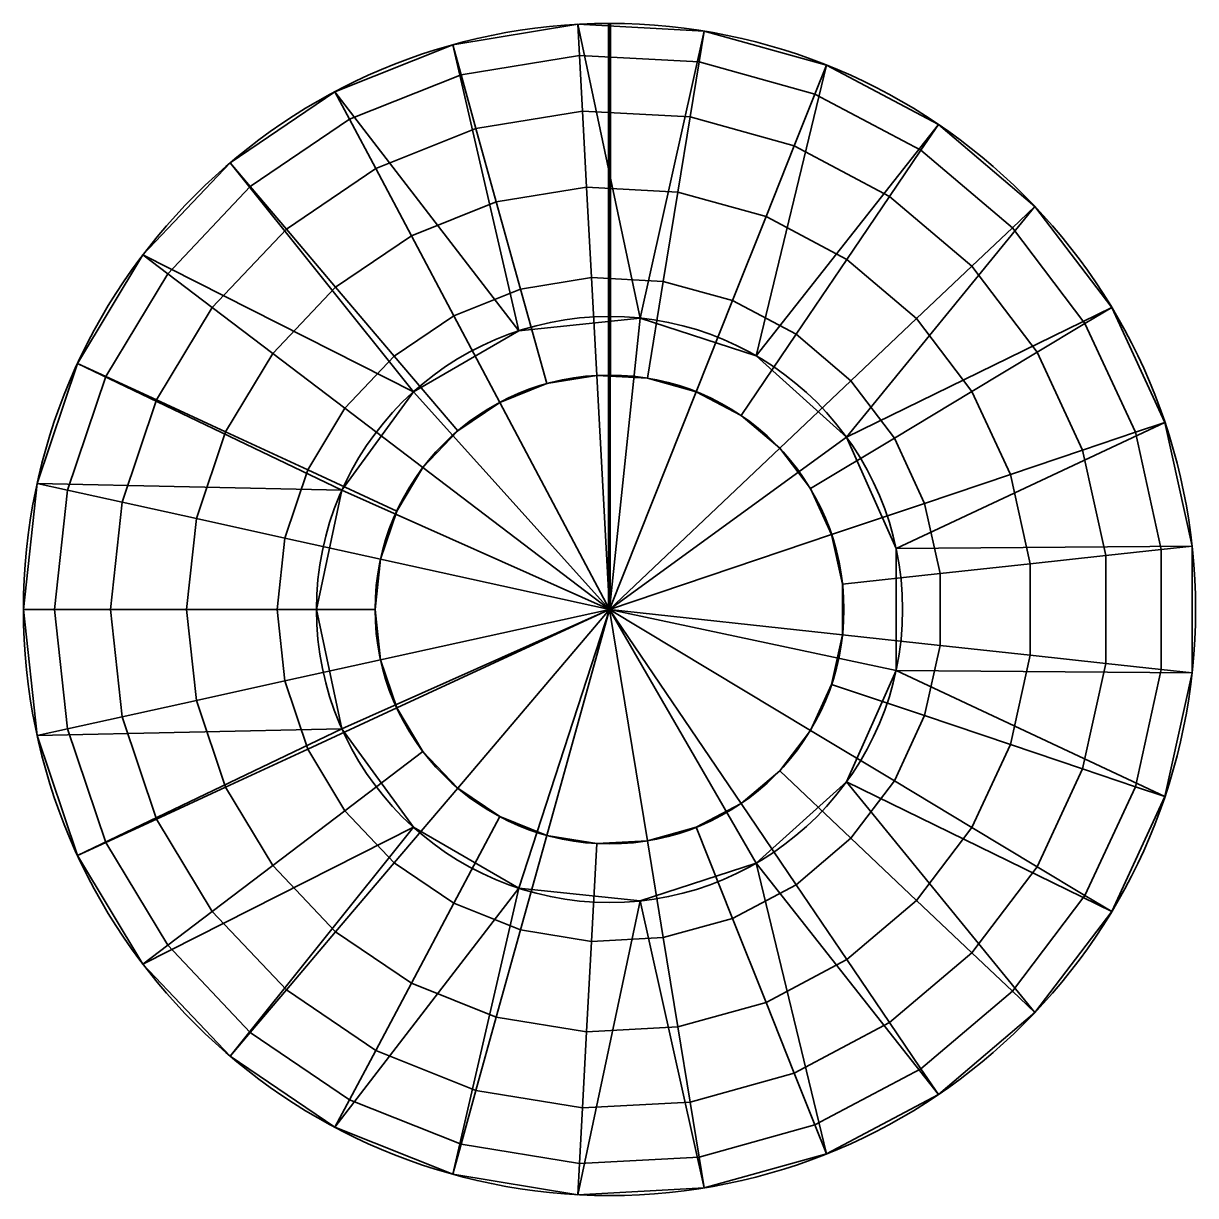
# Model space of a CAD drawing. Header units: millimetres. Extents: x -4 to 4, y -4 to 4.
import ezdxf

# ---------------------------------------------------------------- set-up
doc = ezdxf.new("R2010")
doc.units = ezdxf.units.MM
doc.layers.add('1', color=7, linetype='Continuous', true_color=0xffffff)
doc.layers.add('61', color=7, linetype='Continuous', true_color=0xffffff)

# ---------------------------------------------------------------- blocks, each defined once
blk = doc.blocks.new('UG_SURFACE_001')
at = {"layer": '1', "color": 252, "linetype": 'Continuous', "lineweight": 35}
for points in [[(0.209057, 1.989044, 10), (-0.618034, 1.902113, 10), (-1.070113, 3.8542, 10), (-0.216556, 3.994134, 10)], [(-0.216556, 3.994134, 10), (-1.070113, 3.8542, 10), (-1.013188, 3.649174, 10.641517), (-0.205036, 3.781663, 10.641517)], [(-0.216556, 3.994134, 10), (0.647128, 3.947306, 10), (0.209057, 1.989044, 10)], [(0.647128, 3.947306, 10), (-0.216556, 3.994134, 10), (-0.205036, 3.781663, 10.641517), (0.612704, 3.737327, 10.641517)], [(1, 1.732051, 10), (0.209057, 1.989044, 10), (0.647128, 3.947306, 10), (1.480553, 3.715907, 10)], [(1.480553, 3.715907, 10), (0.647128, 3.947306, 10), (0.612704, 3.737327, 10.641517), (1.401794, 3.518237, 10.641517)], [(-1.873634, 3.534048, 10), (-1.070113, 3.8542, 10), (-0.618034, 1.902113, 10)], [(-1.070113, 3.8542, 10), (-1.873634, 3.534048, 10), (-1.773965, 3.346052, 10.641517), (-1.013188, 3.649174, 10.641517)], [(-0.205036, 3.781663, 10.641517), (-1.013188, 3.649174, 10.641517), (-0.911365, 3.282439, 11.200049), (-0.18443, 3.401614, 11.200049)], [(0.612704, 3.737327, 10.641517), (-0.205036, 3.781663, 10.641517), (-0.18443, 3.401614, 11.200049), (0.551128, 3.361733, 11.200049)], [(1.401794, 3.518237, 10.641517), (0.612704, 3.737327, 10.641517), (0.551128, 3.361733, 11.200049), (1.260916, 3.164661, 11.200049)], [(1.480553, 3.715907, 10), (2.244748, 3.310756, 10), (1, 1.732051, 10)], [(2.244748, 3.310756, 10), (1.480553, 3.715907, 10), (1.401794, 3.518237, 10.641517), (2.125337, 3.134638, 10.641517)], [(-1.013188, 3.649174, 10.641517), (-1.773965, 3.346052, 10.641517), (-1.595685, 3.009781, 11.200049), (-0.911365, 3.282439, 11.200049)], [(-0.618034, 1.902113, 10), (-1.338261, 1.48629, 10), (-2.589545, 3.048648, 10), (-1.873634, 3.534048, 10)], [(-1.873634, 3.534048, 10), (-2.589545, 3.048648, 10), (-2.451793, 2.886474, 10.641517), (-1.773965, 3.346052, 10.641517)], [(2.125337, 3.134638, 10.641517), (1.401794, 3.518237, 10.641517), (1.260916, 3.164661, 11.200049), (1.911745, 2.819614, 11.200049)], [(-0.18443, 3.401614, 11.200049), (-0.911365, 3.282439, 11.200049), (-0.772456, 2.782136, 11.63274), (-0.15632, 2.883146, 11.63274)], [(0.551128, 3.361733, 11.200049), (-0.18443, 3.401614, 11.200049), (-0.15632, 2.883146, 11.63274), (0.467126, 2.849344, 11.63274)], [(1.260916, 3.164661, 11.200049), (0.551128, 3.361733, 11.200049), (0.467126, 2.849344, 11.63274), (1.06873, 2.68231, 11.63274)], [(-1.773965, 3.346052, 10.641517), (-2.451793, 2.886474, 10.641517), (-2.205393, 2.596389, 11.200049), (-1.595685, 3.009781, 11.200049)], [(-0.911365, 3.282439, 11.200049), (-1.595685, 3.009781, 11.200049), (-1.352474, 2.551036, 11.63274), (-0.772456, 2.782136, 11.63274)], [(1.618034, 1.175571, 10), (1, 1.732051, 10), (2.244748, 3.310756, 10), (2.903982, 2.750798, 10)], [(2.903982, 2.750798, 10), (2.244748, 3.310756, 10), (2.125337, 3.134638, 10.641517), (2.749503, 2.604468, 10.641517)], [(1.911745, 2.819614, 11.200049), (1.260916, 3.164661, 11.200049), (1.06873, 2.68231, 11.63274), (1.620361, 2.389853, 11.63274)], [(2.749503, 2.604468, 10.641517), (2.125337, 3.134638, 10.641517), (1.911745, 2.819614, 11.200049), (2.473183, 2.342724, 11.200049)], [(-3.184372, 2.420697, 10), (-2.589545, 3.048648, 10), (-1.338261, 1.48629, 10)], [(-2.589545, 3.048648, 10), (-3.184372, 2.420697, 10), (-3.014978, 2.291926, 10.641517), (-2.451793, 2.886474, 10.641517)], [(-1.595685, 3.009781, 11.200049), (-2.205393, 2.596389, 11.200049), (-1.869251, 2.200652, 11.63274), (-1.352474, 2.551036, 11.63274)], [(-2.451793, 2.886474, 10.641517), (-3.014978, 2.291926, 10.641517), (-2.711979, 2.061592, 11.200049), (-2.205393, 2.596389, 11.200049)], [(-0.15632, 2.883146, 11.63274), (-0.772456, 2.782136, 11.63274), (-0.607121, 2.186652, 11.906389), (-0.122861, 2.266043, 11.906389)], [(0.467126, 2.849344, 11.63274), (-0.15632, 2.883146, 11.63274), (-0.122861, 2.266043, 11.906389), (0.367143, 2.239475, 11.906389)], [(1.06873, 2.68231, 11.63274), (0.467126, 2.849344, 11.63274), (0.367143, 2.239475, 11.906389), (0.839981, 2.108193, 11.906389)], [(2.473183, 2.342724, 11.200049), (1.911745, 2.819614, 11.200049), (1.620361, 2.389853, 11.63274), (2.096226, 1.98565, 11.63274)], [(-0.772456, 2.782136, 11.63274), (-1.352474, 2.551036, 11.63274), (-1.062992, 2.005016, 11.906389), (-0.607121, 2.186652, 11.906389)], [(2.903982, 2.750798, 10), (3.427429, 2.062215, 10), (1.618034, 1.175571, 10)], [(3.427429, 2.062215, 10), (2.903982, 2.750798, 10), (2.749503, 2.604468, 10.641517), (3.245105, 1.952515, 10.641517)], [(1.620361, 2.389853, 11.63274), (1.06873, 2.68231, 11.63274), (0.839981, 2.108193, 11.906389), (1.273542, 1.878333, 11.906389)], [(-2.205393, 2.596389, 11.200049), (-2.711979, 2.061592, 11.200049), (-2.298624, 1.747368, 11.63274), (-1.869251, 2.200652, 11.63274)], [(3.245105, 1.952515, 10.641517), (2.749503, 2.604468, 10.641517), (2.473183, 2.342724, 11.200049), (2.918978, 1.756291, 11.200049)], [(-1.352474, 2.551036, 11.63274), (-1.869251, 2.200652, 11.63274), (-1.46916, 1.729628, 11.906389), (-1.062992, 2.005016, 11.906389)], [(-1.338261, 1.48629, 10), (-1.827091, 0.813473, 10), (-3.630302, 1.679556, 10), (-3.184372, 2.420697, 10)], [(-3.184372, 2.420697, 10), (-3.630302, 1.679556, 10), (-3.437186, 1.590211, 10.641517), (-3.014978, 2.291926, 10.641517)], [(2.096226, 1.98565, 11.63274), (1.620361, 2.389853, 11.63274), (1.273542, 1.878333, 11.906389), (1.647553, 1.560645, 11.906389)], [(2.918978, 1.756291, 11.200049), (2.473183, 2.342724, 11.200049), (2.096226, 1.98565, 11.63274), (2.474073, 1.4886, 11.63274)], [(-3.014978, 2.291926, 10.641517), (-3.437186, 1.590211, 10.641517), (-3.091755, 1.430398, 11.200049), (-2.711979, 2.061592, 11.200049)], [(-0.122861, 2.266043, 11.906389), (-0.607121, 2.186652, 11.906389), (-0.428045, 1.54168, 12), (-0.086622, 1.597653, 12)], [(0.367143, 2.239475, 11.906389), (-0.122861, 2.266043, 11.906389), (-0.086622, 1.597653, 12), (0.258851, 1.578922, 12)], [(-1.869251, 2.200652, 11.63274), (-2.298624, 1.747368, 11.63274), (-1.80663, 1.373365, 11.906389), (-1.46916, 1.729628, 11.906389)], [(-0.607121, 2.186652, 11.906389), (-1.062992, 2.005016, 11.906389), (-0.749453, 1.413619, 12), (-0.428045, 1.54168, 12)], [(0.839981, 2.108193, 11.906389), (0.367143, 2.239475, 11.906389), (0.258851, 1.578922, 12), (0.592221, 1.486363, 12)], [(1.273542, 1.878333, 11.906389), (0.839981, 2.108193, 11.906389), (0.592221, 1.486363, 12), (0.897899, 1.324302, 12)], [(-2.711979, 2.061592, 11.200049), (-3.091755, 1.430398, 11.200049), (-2.620516, 1.21238, 11.63274), (-2.298624, 1.747368, 11.63274)], [(-1.062992, 2.005016, 11.906389), (-1.46916, 1.729628, 11.906389), (-1.035818, 1.219459, 12), (-0.749453, 1.413619, 12)], [(1.956295, 0.415823, 10), (1.618034, 1.175571, 10), (3.427429, 2.062215, 10), (3.790613, 1.277206, 10)], [(3.790613, 1.277206, 10), (3.427429, 2.062215, 10), (3.245105, 1.952515, 10.641517), (3.588969, 1.209264, 10.641517)], [(-1.338261, 1.48629), (-0.618034, 1.902113), (0.209057, 1.989044), (0, 0)], [(-0.618034, 1.902113), (-0.618034, 1.902113, 10), (0.209057, 1.989044, 10), (0.209057, 1.989044)], [(0.209057, 1.989044), (1, 1.732051), (1.618034, 1.175571), (0, 0)], [(0.209057, 1.989044), (0.209057, 1.989044, 10), (1, 1.732051, 10), (1, 1.732051)], [(2.474073, 1.4886, 11.63274), (2.096226, 1.98565, 11.63274), (1.647553, 1.560645, 11.906389), (1.944527, 1.169983, 11.906389)], [(3.588969, 1.209264, 10.641517), (3.245105, 1.952515, 10.641517), (2.918978, 1.756291, 11.200049), (3.228285, 1.087736, 11.200049)], [(-1.338261, 1.48629), (-1.338261, 1.48629, 10), (-0.618034, 1.902113, 10), (-0.618034, 1.902113)], [(1.647553, 1.560645, 11.906389), (1.273542, 1.878333, 11.906389), (0.897899, 1.324302, 12), (1.161593, 1.100319, 12)], [(-2.298624, 1.747368, 11.63274), (-2.620516, 1.21238, 11.63274), (-2.059625, 0.952884, 11.906389), (-1.80663, 1.373365, 11.906389)], [(-1.46916, 1.729628, 11.906389), (-1.80663, 1.373365, 11.906389), (-1.273749, 0.968279, 12), (-1.035818, 1.219459, 12)], [(1, 1.732051), (1, 1.732051, 10), (1.618034, 1.175571, 10), (1.618034, 1.175571)], [(3.228285, 1.087736, 11.200049), (2.918978, 1.756291, 11.200049), (2.474073, 1.4886, 11.63274), (2.736236, 0.921945, 11.63274)], [(-3.906482, 0.859882, 10), (-3.630302, 1.679556, 10), (-1.827091, 0.813473, 10)], [(-3.630302, 1.679556, 10), (-3.906482, 0.859882, 10), (-3.698675, 0.81414, 10.641517), (-3.437186, 1.590211, 10.641517)], [(-3.437186, 1.590211, 10.641517), (-3.698675, 0.81414, 10.641517), (-3.326965, 0.73232, 11.200049), (-3.091755, 1.430398, 11.200049)], [(-0.086622, 1.597653, 12), (-0.428045, 1.54168, 12), (-0.749453, 1.413619, 12), (0, 0, 12)], [(0.592221, 1.486363, 12), (0.258851, 1.578922, 12), (-0.086622, 1.597653, 12), (0, 0, 12)], [(1.944527, 1.169983, 11.906389), (1.647553, 1.560645, 11.906389), (1.161593, 1.100319, 12), (1.370971, 0.824886, 12)], [(0, 0), (-1.827091, 0.813473), (-1.338261, 1.48629)], [(-1.827091, 0.813473), (-1.827091, 0.813473, 10), (-1.338261, 1.48629, 10), (-1.338261, 1.48629)], [(1.161593, 1.100319, 12), (0.897899, 1.324302, 12), (0.592221, 1.486363, 12), (0, 0, 12)], [(2.736236, 0.921945, 11.63274), (2.474073, 1.4886, 11.63274), (1.944527, 1.169983, 11.906389), (2.150577, 0.724614, 11.906389)], [(-3.091755, 1.430398, 11.200049), (-3.326965, 0.73232, 11.200049), (-2.819875, 0.620702, 11.63274), (-2.620516, 1.21238, 11.63274)], [(-1.80663, 1.373365, 11.906389), (-2.059625, 0.952884, 11.906389), (-1.452121, 0.671823, 12), (-1.273749, 0.968279, 12)], [(-0.749453, 1.413619, 12), (-1.035818, 1.219459, 12), (-1.273749, 0.968279, 12), (0, 0, 12)], [(-2.620516, 1.21238, 11.63274), (-2.819875, 0.620702, 11.63274), (-2.216314, 0.487848, 11.906389), (-2.059625, 0.952884, 11.906389)], [(3.790613, 1.277206, 10), (3.976552, 0.432476, 10), (1.956295, 0.415823, 10)], [(3.765017, 0.40947, 10.641517), (3.588969, 1.209264, 10.641517), (3.228285, 1.087736, 11.200049), (3.38664, 0.368319, 11.200049)], [(3.976552, 0.432476, 10), (3.790613, 1.277206, 10), (3.588969, 1.209264, 10.641517), (3.765017, 0.40947, 10.641517)], [(1.618034, 1.175571), (1.956295, 0.415823), (1.956295, -0.415823), (0, 0)], [(2.150577, 0.724614, 11.906389), (1.944527, 1.169983, 11.906389), (1.370971, 0.824886, 12), (1.516245, 0.510882, 12)], [(1.618034, 1.175571), (1.618034, 1.175571, 10), (1.956295, 0.415823, 10), (1.956295, 0.415823)], [(1.516245, 0.510882, 12), (1.370971, 0.824886, 12), (1.161593, 1.100319, 12), (0, 0, 12)], [(3.38664, 0.368319, 11.200049), (3.228285, 1.087736, 11.200049), (2.736236, 0.921945, 11.63274), (2.870455, 0.312181, 11.63274)], [(-1.273749, 0.968279, 12), (-1.452121, 0.671823, 12), (-1.562593, 0.343953, 12), (0, 0, 12)], [(-2.059625, 0.952884, 11.906389), (-2.216314, 0.487848, 11.906389), (-1.562593, 0.343953, 12), (-1.452121, 0.671823, 12)], [(2.870455, 0.312181, 11.63274), (2.736236, 0.921945, 11.63274), (2.150577, 0.724614, 11.906389), (2.256068, 0.245362, 11.906389)], [(-1.827091, 0.813473, 10), (-2, 0, 10), (-4, 0, 10), (-3.906482, 0.859882, 10)], [(-3.906482, 0.859882, 10), (-4, 0, 10), (-3.787218, 0, 10.641517), (-3.698675, 0.81414, 10.641517)], [(-3.698675, 0.81414, 10.641517), (-3.787218, 0, 10.641517), (-3.40661, 0, 11.200049), (-3.326965, 0.73232, 11.200049)], [(-1.827091, -0.813473), (-2, 0), (-1.827091, 0.813473), (0, 0)], [(-2, 0), (-2, 0, 10), (-1.827091, 0.813473, 10), (-1.827091, 0.813473)], [(-3.326965, 0.73232, 11.200049), (-3.40661, 0, 11.200049), (-2.887381, 0, 11.63274), (-2.819875, 0.620702, 11.63274)], [(2.256068, 0.245362, 11.906389), (2.150577, 0.724614, 11.906389), (1.516245, 0.510882, 12), (1.590621, 0.17299, 12)], [(-2.819875, 0.620702, 11.63274), (-2.887381, 0, 11.63274), (-2.269371, 0, 11.906389), (-2.216314, 0.487848, 11.906389)], [(-2.216314, 0.487848, 11.906389), (-2.269371, 0, 11.906389), (-1.6, 0, 12), (-1.562593, 0.343953, 12)], [(1.590621, -0.17299, 12), (1.590621, 0.17299, 12), (1.516245, 0.510882, 12), (0, 0, 12)], [(3.976552, 0.432476, 10), (3.976552, -0.432476, 10), (1.956295, -0.415823, 10), (1.956295, 0.415823, 10)], [(1.956295, 0.415823), (1.956295, 0.415823, 10), (1.956295, -0.415823, 10), (1.956295, -0.415823)], [(3.765017, -0.40947, 10.641517), (3.765017, 0.40947, 10.641517), (3.38664, 0.368319, 11.200049), (3.38664, -0.368319, 11.200049)], [(3.976552, -0.432476, 10), (3.976552, 0.432476, 10), (3.765017, 0.40947, 10.641517), (3.765017, -0.40947, 10.641517)], [(-1.562593, 0.343953, 12), (-1.6, 0, 12), (-1.562593, -0.343953, 12), (0, 0, 12)], [(3.38664, -0.368319, 11.200049), (3.38664, 0.368319, 11.200049), (2.870455, 0.312181, 11.63274), (2.870455, -0.312181, 11.63274)], [(2.256068, -0.245362, 11.906389), (2.256068, 0.245362, 11.906389), (1.590621, 0.17299, 12), (1.590621, -0.17299, 12)], [(2.870455, -0.312181, 11.63274), (2.870455, 0.312181, 11.63274), (2.256068, 0.245362, 11.906389), (2.256068, -0.245362, 11.906389)], [(-3.906482, -0.859882, 10), (-4, 0, 10), (-2, 0, 10), (-1.827091, -0.813473, 10)], [(-4, 0, 10), (-3.906482, -0.859882, 10), (-3.698675, -0.81414, 10.641517), (-3.787218, 0, 10.641517)], [(-3.787218, 0, 10.641517), (-3.698675, -0.81414, 10.641517), (-3.326965, -0.73232, 11.200049), (-3.40661, 0, 11.200049)], [(-3.40661, 0, 11.200049), (-3.326965, -0.73232, 11.200049), (-2.819875, -0.620702, 11.63274), (-2.887381, 0, 11.63274)], [(-2.887381, 0, 11.63274), (-2.819875, -0.620702, 11.63274), (-2.216314, -0.487848, 11.906389), (-2.269371, 0, 11.906389)], [(-2.269371, 0, 11.906389), (-2.216314, -0.487848, 11.906389), (-1.562593, -0.343953, 12), (-1.6, 0, 12)], [(-1.827091, -0.813473), (-1.827091, -0.813473, 10), (-2, 0, 10), (-2, 0)], [(-0.618034, -1.902113), (-1.338261, -1.48629), (-1.827091, -0.813473), (0, 0)], [(0, 0, 12), (-1.562593, -0.343953, 12), (-1.452121, -0.671823, 12)], [(-1.452121, -0.671823, 12), (-1.273749, -0.968279, 12), (-1.035818, -1.219459, 12), (0, 0, 12)], [(-1.035818, -1.219459, 12), (-0.749453, -1.413619, 12), (-0.428045, -1.54168, 12), (0, 0, 12)], [(1, -1.732051), (0.209057, -1.989044), (-0.618034, -1.902113), (0, 0)], [(-0.428045, -1.54168, 12), (-0.086622, -1.597653, 12), (0.258851, -1.578922, 12), (0, 0, 12)], [(1.956295, -0.415823), (1.618034, -1.175571), (1, -1.732051), (0, 0)], [(0.258851, -1.578922, 12), (0.592221, -1.486363, 12), (0.897899, -1.324302, 12), (0, 0, 12)], [(0.897899, -1.324302, 12), (1.161593, -1.100319, 12), (1.370971, -0.824886, 12), (0, 0, 12)], [(1.370971, -0.824886, 12), (1.516245, -0.510882, 12), (1.590621, -0.17299, 12), (0, 0, 12)], [(2.150577, -0.724614, 11.906389), (2.256068, -0.245362, 11.906389), (1.590621, -0.17299, 12), (1.516245, -0.510882, 12)], [(2.736236, -0.921945, 11.63274), (2.870455, -0.312181, 11.63274), (2.256068, -0.245362, 11.906389), (2.150577, -0.724614, 11.906389)], [(3.228285, -1.087736, 11.200049), (3.38664, -0.368319, 11.200049), (2.870455, -0.312181, 11.63274), (2.736236, -0.921945, 11.63274)], [(-2.216314, -0.487848, 11.906389), (-2.059625, -0.952884, 11.906389), (-1.452121, -0.671823, 12), (-1.562593, -0.343953, 12)], [(3.588969, -1.209264, 10.641517), (3.765017, -0.40947, 10.641517), (3.38664, -0.368319, 11.200049), (3.228285, -1.087736, 11.200049)], [(1.956295, -0.415823), (1.956295, -0.415823, 10), (1.618034, -1.175571, 10), (1.618034, -1.175571)], [(3.790613, -1.277206, 10), (3.427429, -2.062215, 10), (1.618034, -1.175571, 10), (1.956295, -0.415823, 10)], [(1.956295, -0.415823, 10), (3.976552, -0.432476, 10), (3.790613, -1.277206, 10)], [(3.790613, -1.277206, 10), (3.976552, -0.432476, 10), (3.765017, -0.40947, 10.641517), (3.588969, -1.209264, 10.641517)], [(-2.819875, -0.620702, 11.63274), (-2.620516, -1.21238, 11.63274), (-2.059625, -0.952884, 11.906389), (-2.216314, -0.487848, 11.906389)], [(1.944527, -1.169983, 11.906389), (2.150577, -0.724614, 11.906389), (1.516245, -0.510882, 12), (1.370971, -0.824886, 12)], [(-3.326965, -0.73232, 11.200049), (-3.091755, -1.430398, 11.200049), (-2.620516, -1.21238, 11.63274), (-2.819875, -0.620702, 11.63274)], [(-2.059625, -0.952884, 11.906389), (-1.80663, -1.373365, 11.906389), (-1.273749, -0.968279, 12), (-1.452121, -0.671823, 12)], [(-3.698675, -0.81414, 10.641517), (-3.437186, -1.590211, 10.641517), (-3.091755, -1.430398, 11.200049), (-3.326965, -0.73232, 11.200049)], [(2.474073, -1.4886, 11.63274), (2.736236, -0.921945, 11.63274), (2.150577, -0.724614, 11.906389), (1.944527, -1.169983, 11.906389)], [(-1.827091, -0.813473, 10), (-3.630302, -1.679556, 10), (-3.906482, -0.859882, 10)], [(-3.906482, -0.859882, 10), (-3.630302, -1.679556, 10), (-3.437186, -1.590211, 10.641517), (-3.698675, -0.81414, 10.641517)], [(-3.184372, -2.420697, 10), (-3.630302, -1.679556, 10), (-1.827091, -0.813473, 10), (-1.338261, -1.48629, 10)], [(-1.338261, -1.48629), (-1.338261, -1.48629, 10), (-1.827091, -0.813473, 10), (-1.827091, -0.813473)], [(1.647553, -1.560645, 11.906389), (1.944527, -1.169983, 11.906389), (1.370971, -0.824886, 12), (1.161593, -1.100319, 12)], [(-2.620516, -1.21238, 11.63274), (-2.298624, -1.747368, 11.63274), (-1.80663, -1.373365, 11.906389), (-2.059625, -0.952884, 11.906389)], [(2.918978, -1.756291, 11.200049), (3.228285, -1.087736, 11.200049), (2.736236, -0.921945, 11.63274), (2.474073, -1.4886, 11.63274)], [(-1.80663, -1.373365, 11.906389), (-1.46916, -1.729628, 11.906389), (-1.035818, -1.219459, 12), (-1.273749, -0.968279, 12)], [(1.273542, -1.878333, 11.906389), (1.647553, -1.560645, 11.906389), (1.161593, -1.100319, 12), (0.897899, -1.324302, 12)], [(3.245105, -1.952515, 10.641517), (3.588969, -1.209264, 10.641517), (3.228285, -1.087736, 11.200049), (2.918978, -1.756291, 11.200049)], [(1.618034, -1.175571), (1.618034, -1.175571, 10), (1, -1.732051, 10), (1, -1.732051)], [(2.903982, -2.750798, 10), (2.244748, -3.310756, 10), (1, -1.732051, 10), (1.618034, -1.175571, 10)], [(1.618034, -1.175571, 10), (3.427429, -2.062215, 10), (2.903982, -2.750798, 10)], [(2.096226, -1.98565, 11.63274), (2.474073, -1.4886, 11.63274), (1.944527, -1.169983, 11.906389), (1.647553, -1.560645, 11.906389)], [(-3.091755, -1.430398, 11.200049), (-2.711979, -2.061592, 11.200049), (-2.298624, -1.747368, 11.63274), (-2.620516, -1.21238, 11.63274)], [(-1.46916, -1.729628, 11.906389), (-1.062992, -2.005016, 11.906389), (-0.749453, -1.413619, 12), (-1.035818, -1.219459, 12)], [(3.427429, -2.062215, 10), (3.790613, -1.277206, 10), (3.588969, -1.209264, 10.641517), (3.245105, -1.952515, 10.641517)], [(0.839981, -2.108193, 11.906389), (1.273542, -1.878333, 11.906389), (0.897899, -1.324302, 12), (0.592221, -1.486363, 12)], [(-3.437186, -1.590211, 10.641517), (-3.014978, -2.291926, 10.641517), (-2.711979, -2.061592, 11.200049), (-3.091755, -1.430398, 11.200049)], [(-2.298624, -1.747368, 11.63274), (-1.869251, -2.200652, 11.63274), (-1.46916, -1.729628, 11.906389), (-1.80663, -1.373365, 11.906389)], [(-1.062992, -2.005016, 11.906389), (-0.607121, -2.186652, 11.906389), (-0.428045, -1.54168, 12), (-0.749453, -1.413619, 12)], [(-1.338261, -1.48629, 10), (-2.589545, -3.048648, 10), (-3.184372, -2.420697, 10)], [(-1.873634, -3.534048, 10), (-2.589545, -3.048648, 10), (-1.338261, -1.48629, 10), (-0.618034, -1.902113, 10)], [(-0.618034, -1.902113), (-0.618034, -1.902113, 10), (-1.338261, -1.48629, 10), (-1.338261, -1.48629)], [(0.367143, -2.239475, 11.906389), (0.839981, -2.108193, 11.906389), (0.592221, -1.486363, 12), (0.258851, -1.578922, 12)], [(2.473183, -2.342724, 11.200049), (2.918978, -1.756291, 11.200049), (2.474073, -1.4886, 11.63274), (2.096226, -1.98565, 11.63274)], [(-3.630302, -1.679556, 10), (-3.184372, -2.420697, 10), (-3.014978, -2.291926, 10.641517), (-3.437186, -1.590211, 10.641517)], [(-0.607121, -2.186652, 11.906389), (-0.122861, -2.266043, 11.906389), (-0.086622, -1.597653, 12), (-0.428045, -1.54168, 12)], [(-0.122861, -2.266043, 11.906389), (0.367143, -2.239475, 11.906389), (0.258851, -1.578922, 12), (-0.086622, -1.597653, 12)], [(1.620361, -2.389853, 11.63274), (2.096226, -1.98565, 11.63274), (1.647553, -1.560645, 11.906389), (1.273542, -1.878333, 11.906389)], [(-2.711979, -2.061592, 11.200049), (-2.205393, -2.596389, 11.200049), (-1.869251, -2.200652, 11.63274), (-2.298624, -1.747368, 11.63274)], [(-1.869251, -2.200652, 11.63274), (-1.352474, -2.551036, 11.63274), (-1.062992, -2.005016, 11.906389), (-1.46916, -1.729628, 11.906389)], [(1, -1.732051), (1, -1.732051, 10), (0.209057, -1.989044, 10), (0.209057, -1.989044)], [(1.480553, -3.715907, 10), (0.647128, -3.947306, 10), (0.209057, -1.989044, 10), (1, -1.732051, 10)], [(1, -1.732051, 10), (2.244748, -3.310756, 10), (1.480553, -3.715907, 10)], [(2.749503, -2.604468, 10.641517), (3.245105, -1.952515, 10.641517), (2.918978, -1.756291, 11.200049), (2.473183, -2.342724, 11.200049)], [(-0.618034, -1.902113, 10), (-1.070113, -3.8542, 10), (-1.873634, -3.534048, 10)], [(-0.216556, -3.994134, 10), (-1.070113, -3.8542, 10), (-0.618034, -1.902113, 10), (0.209057, -1.989044, 10)], [(0.209057, -1.989044), (0.209057, -1.989044, 10), (-0.618034, -1.902113, 10), (-0.618034, -1.902113)], [(1.06873, -2.68231, 11.63274), (1.620361, -2.389853, 11.63274), (1.273542, -1.878333, 11.906389), (0.839981, -2.108193, 11.906389)], [(0.209057, -1.989044, 10), (0.647128, -3.947306, 10), (-0.216556, -3.994134, 10)], [(1.911745, -2.819614, 11.200049), (2.473183, -2.342724, 11.200049), (2.096226, -1.98565, 11.63274), (1.620361, -2.389853, 11.63274)], [(2.903982, -2.750798, 10), (3.427429, -2.062215, 10), (3.245105, -1.952515, 10.641517), (2.749503, -2.604468, 10.641517)], [(-3.014978, -2.291926, 10.641517), (-2.451793, -2.886474, 10.641517), (-2.205393, -2.596389, 11.200049), (-2.711979, -2.061592, 11.200049)], [(-1.352474, -2.551036, 11.63274), (-0.772456, -2.782136, 11.63274), (-0.607121, -2.186652, 11.906389), (-1.062992, -2.005016, 11.906389)], [(0.467126, -2.849344, 11.63274), (1.06873, -2.68231, 11.63274), (0.839981, -2.108193, 11.906389), (0.367143, -2.239475, 11.906389)], [(-2.205393, -2.596389, 11.200049), (-1.595685, -3.009781, 11.200049), (-1.352474, -2.551036, 11.63274), (-1.869251, -2.200652, 11.63274)], [(-0.772456, -2.782136, 11.63274), (-0.15632, -2.883146, 11.63274), (-0.122861, -2.266043, 11.906389), (-0.607121, -2.186652, 11.906389)], [(-0.15632, -2.883146, 11.63274), (0.467126, -2.849344, 11.63274), (0.367143, -2.239475, 11.906389), (-0.122861, -2.266043, 11.906389)], [(-3.184372, -2.420697, 10), (-2.589545, -3.048648, 10), (-2.451793, -2.886474, 10.641517), (-3.014978, -2.291926, 10.641517)], [(1.260916, -3.164661, 11.200049), (1.911745, -2.819614, 11.200049), (1.620361, -2.389853, 11.63274), (1.06873, -2.68231, 11.63274)], [(2.125337, -3.134638, 10.641517), (2.749503, -2.604468, 10.641517), (2.473183, -2.342724, 11.200049), (1.911745, -2.819614, 11.200049)], [(-1.595685, -3.009781, 11.200049), (-0.911365, -3.282439, 11.200049), (-0.772456, -2.782136, 11.63274), (-1.352474, -2.551036, 11.63274)], [(-2.451793, -2.886474, 10.641517), (-1.773965, -3.346052, 10.641517), (-1.595685, -3.009781, 11.200049), (-2.205393, -2.596389, 11.200049)], [(2.244748, -3.310756, 10), (2.903982, -2.750798, 10), (2.749503, -2.604468, 10.641517), (2.125337, -3.134638, 10.641517)], [(0.551128, -3.361733, 11.200049), (1.260916, -3.164661, 11.200049), (1.06873, -2.68231, 11.63274), (0.467126, -2.849344, 11.63274)], [(-0.911365, -3.282439, 11.200049), (-0.18443, -3.401614, 11.200049), (-0.15632, -2.883146, 11.63274), (-0.772456, -2.782136, 11.63274)], [(-0.18443, -3.401614, 11.200049), (0.551128, -3.361733, 11.200049), (0.467126, -2.849344, 11.63274), (-0.15632, -2.883146, 11.63274)], [(1.401794, -3.518237, 10.641517), (2.125337, -3.134638, 10.641517), (1.911745, -2.819614, 11.200049), (1.260916, -3.164661, 11.200049)], [(-2.589545, -3.048648, 10), (-1.873634, -3.534048, 10), (-1.773965, -3.346052, 10.641517), (-2.451793, -2.886474, 10.641517)], [(-1.773965, -3.346052, 10.641517), (-1.013188, -3.649174, 10.641517), (-0.911365, -3.282439, 11.200049), (-1.595685, -3.009781, 11.200049)], [(0.612704, -3.737327, 10.641517), (1.401794, -3.518237, 10.641517), (1.260916, -3.164661, 11.200049), (0.551128, -3.361733, 11.200049)], [(1.480553, -3.715907, 10), (2.244748, -3.310756, 10), (2.125337, -3.134638, 10.641517), (1.401794, -3.518237, 10.641517)], [(-1.873634, -3.534048, 10), (-1.070113, -3.8542, 10), (-1.013188, -3.649174, 10.641517), (-1.773965, -3.346052, 10.641517)], [(-1.013188, -3.649174, 10.641517), (-0.205036, -3.781663, 10.641517), (-0.18443, -3.401614, 11.200049), (-0.911365, -3.282439, 11.200049)], [(-0.205036, -3.781663, 10.641517), (0.612704, -3.737327, 10.641517), (0.551128, -3.361733, 11.200049), (-0.18443, -3.401614, 11.200049)], [(0.647128, -3.947306, 10), (1.480553, -3.715907, 10), (1.401794, -3.518237, 10.641517), (0.612704, -3.737327, 10.641517)], [(-1.070113, -3.8542, 10), (-0.216556, -3.994134, 10), (-0.205036, -3.781663, 10.641517), (-1.013188, -3.649174, 10.641517)], [(-0.216556, -3.994134, 10), (0.647128, -3.947306, 10), (0.612704, -3.737327, 10.641517), (-0.205036, -3.781663, 10.641517)]]:
    blk.add_3dface(points, dxfattribs=at)

msp = doc.modelspace()

# ---------------------------------------------------------------- linework, layer by layer
at = {"layer": '1', "color": 163, "linetype": 'Continuous', "lineweight": 70}
for p, q in [((0, 2, 10), (0, 4, 10)), ((0, 0), (0, 2)), ((0, 2), (0, 2, 10)), ((0, 0, 12), (0, 1.6, 12)), ((0, 0, 12), (0, 0))]:
    msp.add_line(p, q, dxfattribs=at)
at = {"layer": '1', "color": 252, "linetype": 'Continuous', "lineweight": 35, "extrusion": (0, 0, -1)}
for centre, radius in [((0, 0, -10), 4), ((0, 0, -10), 2), ((0, 0), 2), ((0, 0, -12), 1.6)]:
    msp.add_circle(centre, radius, dxfattribs=at)
at = {"layer": '1', "color": 163, "linetype": 'Continuous', "lineweight": 70, "extrusion": (1, 0, 0)}
msp.add_arc((1.6, 9.56), 2.44, 10.38886, 90, dxfattribs=at)
at = {"layer": '61', "color": 23, "linetype": 'Continuous', "lineweight": 70}
msp.add_point((0, 0), dxfattribs=at)

# ---------------------------------------------------------------- block references
at = {"layer": '1', "color": 252, "linetype": 'Continuous', "lineweight": 35}
msp.add_blockref('UG_SURFACE_001', (0, 0), dxfattribs=at)

doc.saveas('drawing.dxf')
